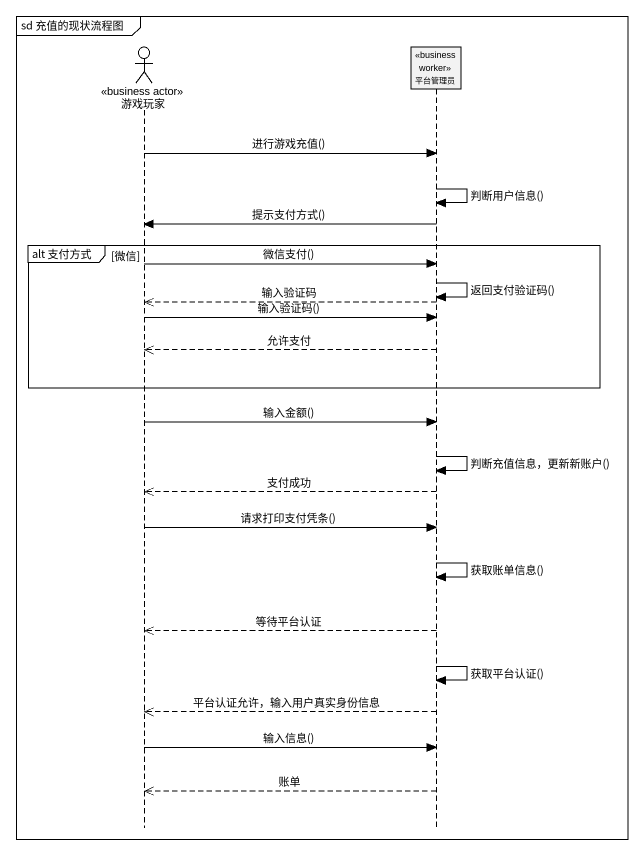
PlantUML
@startuml
mainframe sd 充值的现状流程图
hide footbox
actor 游戏玩家 <<business actor>>
participant 平台管理员 <<business worker>>

游戏玩家 -> 平台管理员 : 进行游戏充值()
平台管理员 -> 平台管理员 : 判断用户信息()
平台管理员 -> 游戏玩家 : 提示支付方式()
group alt 支付方式 [微信]
  游戏玩家 -> 平台管理员 : 微信支付()
  平台管理员 -> 平台管理员 : 返回支付验证码()
  平台管理员 -->> 游戏玩家 : 输入验证码
  游戏玩家 -> 平台管理员 : 输入验证码()
  平台管理员 -->> 游戏玩家 : 允许支付
end
游戏玩家 -> 平台管理员 : 输入金额()
平台管理员 -> 平台管理员 : 判断充值信息，更新新账户()
平台管理员 -->> 游戏玩家 : 支付成功
游戏玩家 -> 平台管理员 : 请求打印支付凭条()
平台管理员 -> 平台管理员 : 获取账单信息()
平台管理员 -->> 游戏玩家 : 等待平台认证
平台管理员 -> 平台管理员 : 获取平台认证()
平台管理员 -->> 游戏玩家 : 平台认证允许，输入用户真实身份信息
游戏玩家 -> 平台管理员 : 输入信息()
平台管理员 -->> 游戏玩家 : 账单
@enduml
